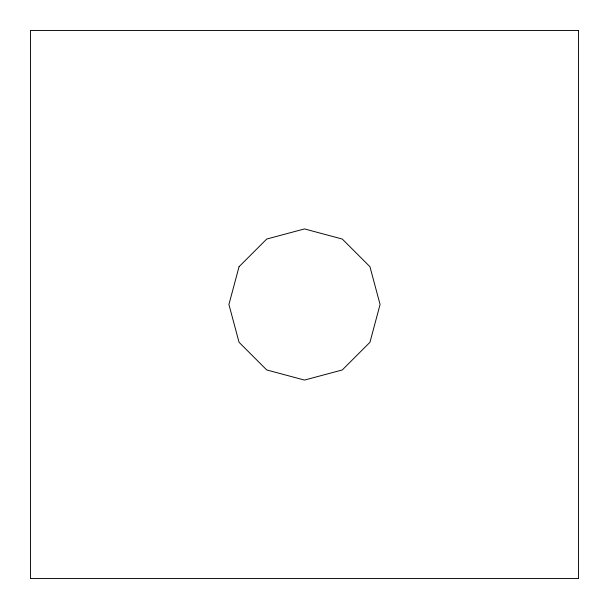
<?xml version="1.0" encoding="UTF-8"?>
<svg xmlns="http://www.w3.org/2000/svg" width="609" height="609" viewBox="0 0 609 609"><rect width="100%" height="100%" fill="white"/><g stroke="black" fill="none" stroke-linecap="round" stroke-linejoin="round"><path stroke-width="0.91" d="M239.048 266.712L228.923 304.5L239.048 342.288L266.712 369.952L304.5 380.077L342.288 369.952L369.952 342.288L380.077 304.5L369.952 266.712L342.288 239.048L304.5 228.923L266.712 239.048L239.048 266.712M578.55 30.45L30.45 30.45L30.45 578.55L578.55 578.55L578.55 30.45"/></g></svg>
